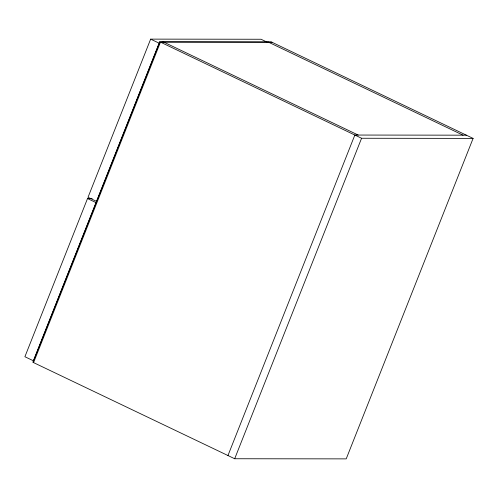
<?xml version="1.0" encoding="UTF-8"?>
<svg xmlns="http://www.w3.org/2000/svg" width="498" height="498" viewBox="0 0 498 498"><rect width="100%" height="100%" fill="white"/><g stroke="black" fill="none" stroke-linecap="round" stroke-linejoin="round"><path stroke-width="0.75" d="M92.198 198.546L87.53 198.54L24.9 356.73L33.497 360.838M150.651 39.124L88.022 197.308L96.618 201.422L159.248 43.233L150.651 39.124L261.058 39.255L267.015 42.1M159.715 41.77L32.824 362.251L234.683 458.745L346.21 458.876L473.1 138.394L271.242 41.9L159.715 41.77L361.573 138.263L473.1 138.394M33.783 360.116L96.126 202.655L87.53 198.54M33.571 362.606L160.462 42.125L271.989 42.255M227.96 455.527L354.844 135.045L466.371 135.176M234.683 458.745L361.573 138.263M267.893 41.894L463.028 135.176M163.058 41.77L358.193 135.051"/></g></svg>
